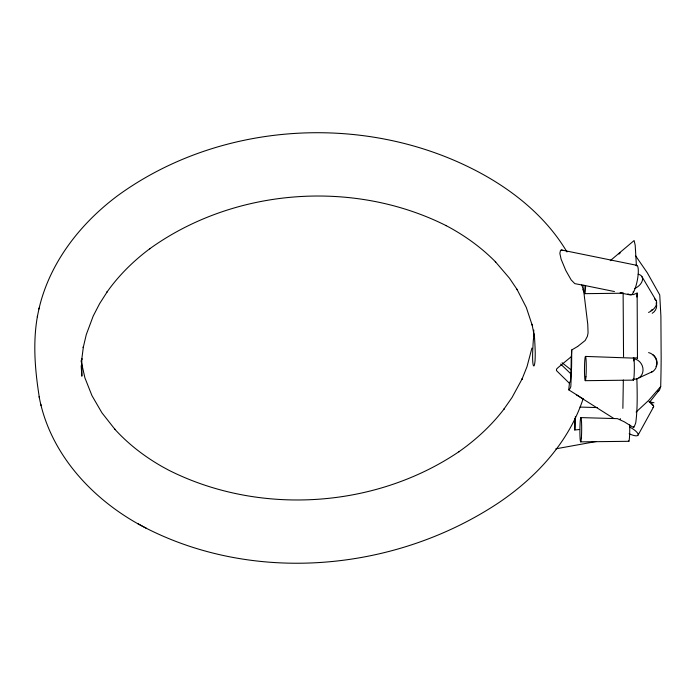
<?xml version="1.0" encoding="UTF-8"?>
<svg xmlns="http://www.w3.org/2000/svg" width="696" height="696" viewBox="0 0 696 696"><rect width="100%" height="100%" fill="white"/><g stroke="black" fill="none" stroke-linecap="round" stroke-linejoin="round"><path stroke-width="1.04" d="M571.721 349.966L571.703 353.672A134.432 9.709 -89.5 0 1 571.599 366.244L570.833 386.506A141.157 10.188 -89.5 0 1 569.92 388.699L568.728 389.838L569.493 382.826A117.65 8.491 -89.5 0 0 570.511 380.582L571.051 370.62A116.876 8.439 -89.5 0 0 571.19 360.119L571.721 349.966L577.628 346.495M623.546 356.743L623.12 292.877M580.847 417.6L617.465 418.653L624.268 421.802L633.621 427.588L633.63 426.613M633.256 357.788L637.466 358.118L637.136 293.068L633.386 294.617L630.602 294.469M579.629 429.519L574.774 429.98L574.531 418.679M623.338 379.999L622.877 408.369M633.717 360.92L633.769 358.771A10.44 9.309 65.3 0 1 643.034 370.115A10.44 9.309 65.3 0 1 633.273 379.146M649.603 402.184L659.669 389.534A145.769 10.527 -89.5 0 0 660.713 386.524L661 372.612A139.957 10.101 -89.5 0 0 661.157 358.223L660.895 316.123L659.747 294.956L647.332 272.849L635.752 256.041M614.446 291.546L585.597 285.673L585.545 287.178A12.136 0.879 -89.5 0 1 584.631 293.625A12.136 0.879 -89.5 0 1 583.944 285.151M533.475 336.342L533.806 330.061M637.136 293.068L636.84 297.009M37.523 315.793C32.599 342.945 35.087 370.916 39.42 397.973M574.774 429.98L574.887 429.31A12.136 0.879 -89.5 0 0 575.383 416.452M633.195 292.111L633.317 291.38M38.932 309.024C49.547 262.688 80.536 223.19 118.216 195.272L118.598 195.002C221.102 120.974 366.105 112.665 477.604 171.512L478.03 171.729C513.57 190.582 546.238 216.995 566.962 251.943M37.306 316.837L39.15 307.989M531.918 348.078L527.02 366.644L521.896 379.485L522.217 378.737L512.03 397.512L503.634 409.544L504.017 409.048C491.35 425.587 475.864 439.846 458.838 451.791L459.169 451.556C375.196 508.472 259.721 515.823 169.084 470.374L162.377 466.738C144.725 456.698 128.395 444.205 114.736 429.136L115.136 429.58L101.938 412.824L91.959 395.632L84.912 377.85L81.049 360.763M583.117 398.799C568.832 442.169 536.303 477.282 499.041 502.521L498.64 502.79C396.389 570.72 257.129 584.423 146.586 528.421L146.186 528.203C94.517 501.92 49.964 455.001 39.115 396.59M633.447 358.109L585.432 356.422M656.05 366.566C658.181 362.381 656.554 356.944 652.552 354.508M638.171 434.93L653.657 406.751M619.858 419.47L620.397 418.618M633.621 427.588L633.934 427.1A279.992 20.219 -89.5 0 0 635.744 422.742C637.701 408.648 637.205 391.865 636.883 378.702M660.713 386.524L648.681 400.391L636.118 412.049M658.973 390.752L657.929 391.309M619.014 254.057L620.545 252.518M610.27 260.669L634.1 240.555L635.196 245.183L636.414 265.872M585.597 285.673L574.826 283.646L571.155 279.914L565.752 270.379L561.124 259.234L559.854 253.414L560.497 250.308L561.542 249.995L636.805 265.324M571.216 356.726L558.209 367.479L556.574 369.054L556.426 370.559L569.241 383.122M651.03 310.468L652.283 309.511M577.697 346.451L585.179 340.492L587.398 336.325L588.068 332.862L587.763 324.275L583.779 291.633M652.23 313.278C655.728 311.286 657.746 306.762 656.137 302.917M638.911 377.876L652.752 371.507A10.44 9.309 65.3 0 0 656.624 361.067A10.44 9.309 65.3 0 0 648.602 352.576M651.447 372.064L652.752 371.507M555.826 448.833L596.15 441.525M584.744 293.668L623.085 293.216M585.301 380.677L633.456 380.12M580.716 441.864L628.871 441.299M579.986 407.073L597.298 407.569M648.898 401.74L650.447 402.262A10.44 3.097 28.8 0 1 652.97 407.482M622.085 293.103L620.092 292.868L630.463 294.982A15.173 3.645 -78.5 0 0 637.414 279.818A15.173 3.645 -78.5 0 0 635.961 265.402M583.013 398.843L568.728 389.838M627.853 293.921L629.445 294.495M561.542 249.995L562.873 250.516M137.817 523.653L146.586 528.421M576.332 394.797L613.628 418.348M562.09 362.746L571.416 370.115M560.654 364.06L570.703 373.682M654.014 402.758L649.49 401.879L652.752 405.368M582.97 289.64L583.639 291.024L581.847 284.899M641.929 276.599L656.041 300.411M532.336 325.641L526.333 307.545L516.937 289.197L517.346 289.875L509.446 278.174L495.3 261.635L495.726 262.07C481.232 247.289 464.206 235.135 445.91 225.504L446.275 225.695C353.333 178.942 234.117 188.007 149.631 248.846L149.962 248.602C133.606 260.809 118.859 275.285 107.062 291.981L107.401 291.485L99.65 303.595L93.194 316.071L86.287 334.585L83.207 347.626L83.398 346.678L81.71 359.797L81.806 358.51L81.876 376.197L81.18 365.739M637.249 357.17L637.466 358.118M532.022 324.284L534.537 337.247M40.829 404.289L41.134 405.664M633.116 379.155L633.256 379.851A11.171 0.809 -89.5 0 0 634.317 369.967A11.171 0.809 -89.5 0 0 633.577 357.796M533.449 339.056A16.017 1.401 -88.8 0 0 532.918 347.426A15.982 1.818 -87.1 0 0 534.25 365.478A16.017 1.401 -88.8 0 0 535.05 360.772A16.017 0.974 89.6 0 0 535.233 352.394A15.982 0.548 87.9 0 0 534.545 338.134A15.982 0.487 88.1 0 0 533.971 334.35A16.017 0.913 89.8 0 0 533.536 339.065M638.206 274.267A10.44 6.655 -30.6 0 1 642.356 280.566A10.44 6.655 -30.6 0 1 634.456 288.64M654.536 298.915A10.44 6.655 -30.6 0 1 656.032 305.605A10.44 6.655 -30.6 0 1 648.559 312.452M628.662 441.038A11.171 0.809 -89.5 0 0 629.732 426.813L629.689 424.96L629.68 427.031A10.44 3.097 28.8 0 1 638.206 434.765A10.44 3.097 28.8 0 1 629.158 433.73M581.36 437.958A12.136 0.879 -89.5 0 0 581.073 417.887A12.136 0.879 -89.5 0 0 579.916 433.347A12.136 0.879 -89.5 0 0 581.36 437.958M585.945 376.78A12.136 0.879 -89.5 0 0 585.658 356.709A12.136 0.879 -89.5 0 0 584.501 372.169A12.136 0.879 -89.5 0 0 585.945 376.78"/></g></svg>
